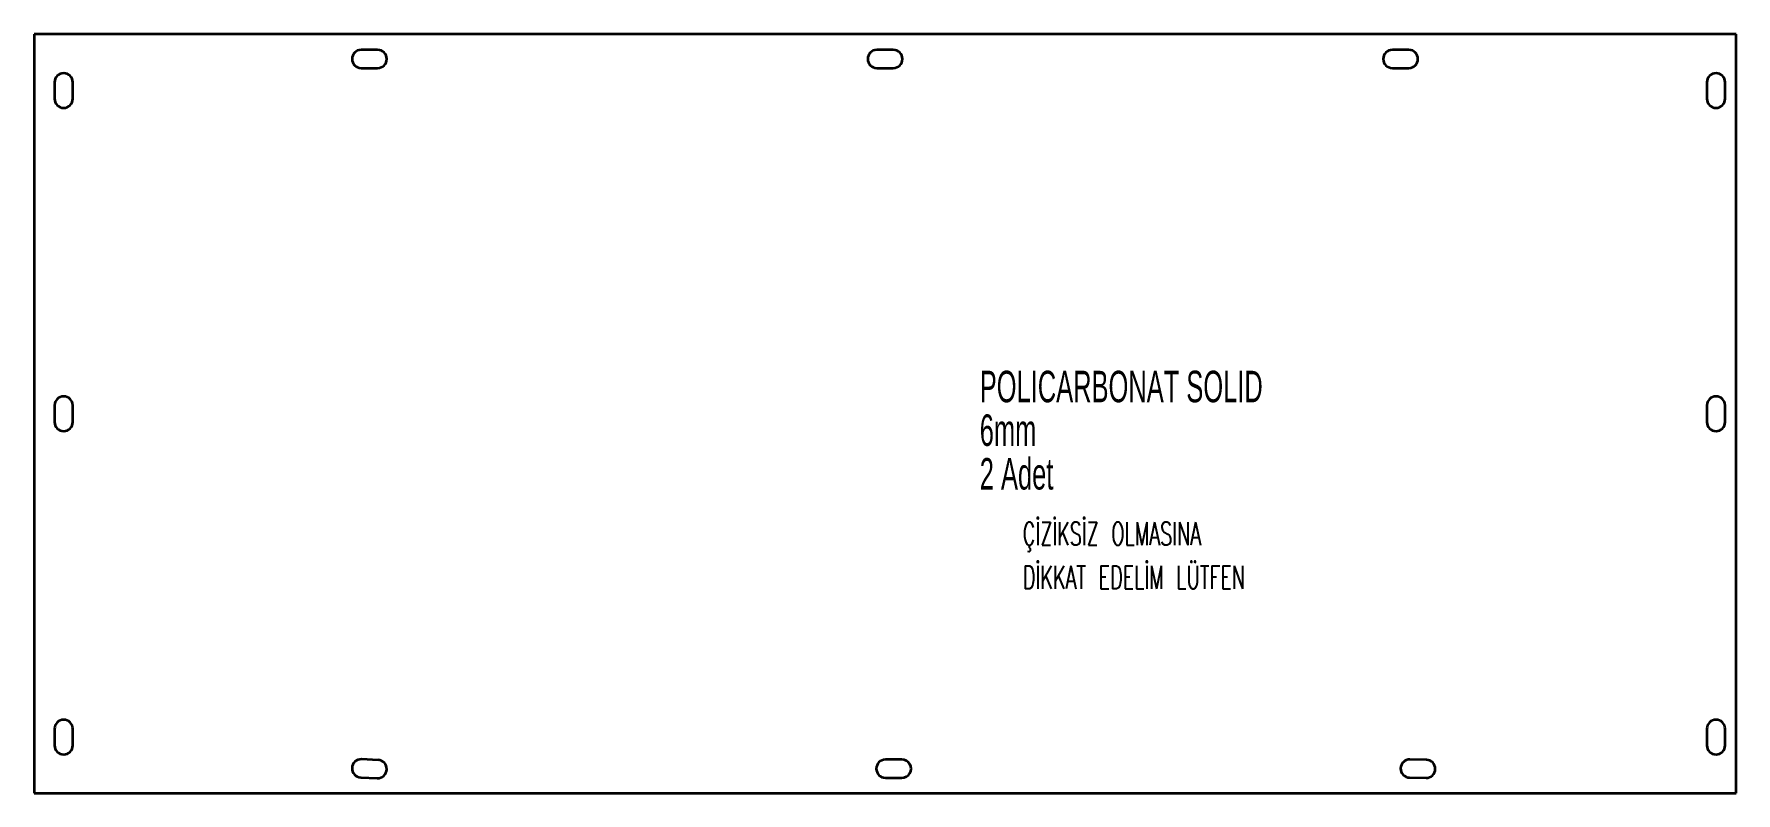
# Model space of a CAD drawing. Header units: millimetres. Extents: x -1166 to -136, y -39 to 420.
import ezdxf

# ---------------------------------------------------------------- set-up
doc = ezdxf.new("R2010")
doc.units = ezdxf.units.MM
doc.styles.add('SLDTEXTSTYLE0', font='TXT', dxfattribs={"width": 0.605})
doc.styles.add('SLDTEXTSTYLE1', font='TXT', dxfattribs={"width": 0.605, "bigfont": 'bigfont'})

msp = doc.modelspace()

# ---------------------------------------------------------------- linework, layer by layer
at = {"color": 7, "linetype": 'Continuous', "lineweight": 35}
for p, q in [((-135.9, 420.2), (-1165.9, 420.2)), ((-1165.9, 420.2), (-1165.9, -38.8)), ((-135.9, -38.8), (-135.9, 420.2)), ((-958, 410.7), (-968, 410.7)), ((-645.9, 410.7), (-655.9, 410.7)), ((-333.9, 410.7), (-343.9, 410.7)), ((-968, 399.7), (-958, 399.7)), ((-655.9, 399.7), (-645.9, 399.7)), ((-343.9, 399.7), (-333.9, 399.7)), ((-1153.5, 391.1), (-1153.5, 381.1)), ((-1142.5, 381.1), (-1142.5, 391.1)), ((-153.5, 391.1), (-153.5, 381.1)), ((-142.5, 381.1), (-142.5, 391.1)), ((-1153.5, 195.6), (-1153.5, 185.6)), ((-1142.5, 185.6), (-1142.5, 195.6)), ((-153.5, 195.6), (-153.5, 185.6)), ((-142.5, 185.6), (-142.5, 195.6)), ((-1153.5, 0), (-1153.5, -10)), ((-1142.5, -10), (-1142.5, 0)), ((-153.5, 0), (-153.5, -10)), ((-142.5, -10), (-142.5, 0)), ((-957.7, -18.9), (-967.7, -18.4)), ((-640.7, -18.6), (-650.7, -18.6)), ((-323.3, -18.7), (-333.3, -18.5)), ((-968.2, -29.4), (-958.2, -29.8)), ((-650.7, -29.6), (-640.7, -29.6)), ((-333.5, -29.5), (-323.5, -29.7)), ((-1165.9, -38.8), (-135.9, -38.8))]:
    msp.add_line(p, q, dxfattribs=at)
for centre, start, end in [((-968, 405.2), 90, 270), ((-958, 405.2), 270, 90), ((-655.9, 405.2), 90, 270), ((-645.9, 405.2), 270, 90), ((-343.9, 405.2), 90, 270), ((-333.9, 405.2), 270, 90), ((-1148, 391.1), 0, 180), ((-148, 391.1), 0, 180), ((-1148, 381.1), 180, 0), ((-148, 381.1), 180, 0), ((-1148, 195.6), 0, 180), ((-148, 195.6), 0, 180), ((-1148, 185.6), 180, 0), ((-148, 185.6), 180, 0), ((-1148, 0), 0, 180), ((-148, 0), 0, 180), ((-1148, -10), 180, 0), ((-148, -10), 180, 0), ((-968, -23.9), 87.3213, 267.3213), ((-958, -24.3), 267.3213, 87.3213), ((-650.7, -24.1), 90.0429, 270.0429), ((-640.7, -24.1), 270.0429, 90.0429), ((-333.4, -24), 88.9901, 268.9901), ((-323.4, -24.2), 268.9901, 88.9901)]:
    msp.add_arc(centre, 5.5, start, end, dxfattribs=at)

# ---------------------------------------------------------------- texts
at = {"color": 7, "linetype": 'Continuous', "lineweight": 0, "attachment_point": 1}
for s, insert, char_height, style in [('POLICARBONAT SOLID', (-593.6, 216.6), 19.05, 'SLDTEXTSTYLE0'), ('6mm', (-593.6, 190.2), 19.05, 'SLDTEXTSTYLE0'), ('2 Adet', (-593.6, 163.8), 19.05, 'SLDTEXTSTYLE0'), ('ÇİZİKSİZ OLMASINA', (-567.6, 125.1), 14.076, 'SLDTEXTSTYLE1'), ('DİKKAT EDELİM LÜTFEN', (-567.6, 98.7), 14.076, 'SLDTEXTSTYLE1')]:
    msp.add_mtext(s, dxfattribs=dict(at, insert=insert, char_height=char_height, style=style))

doc.saveas('drawing.dxf')
